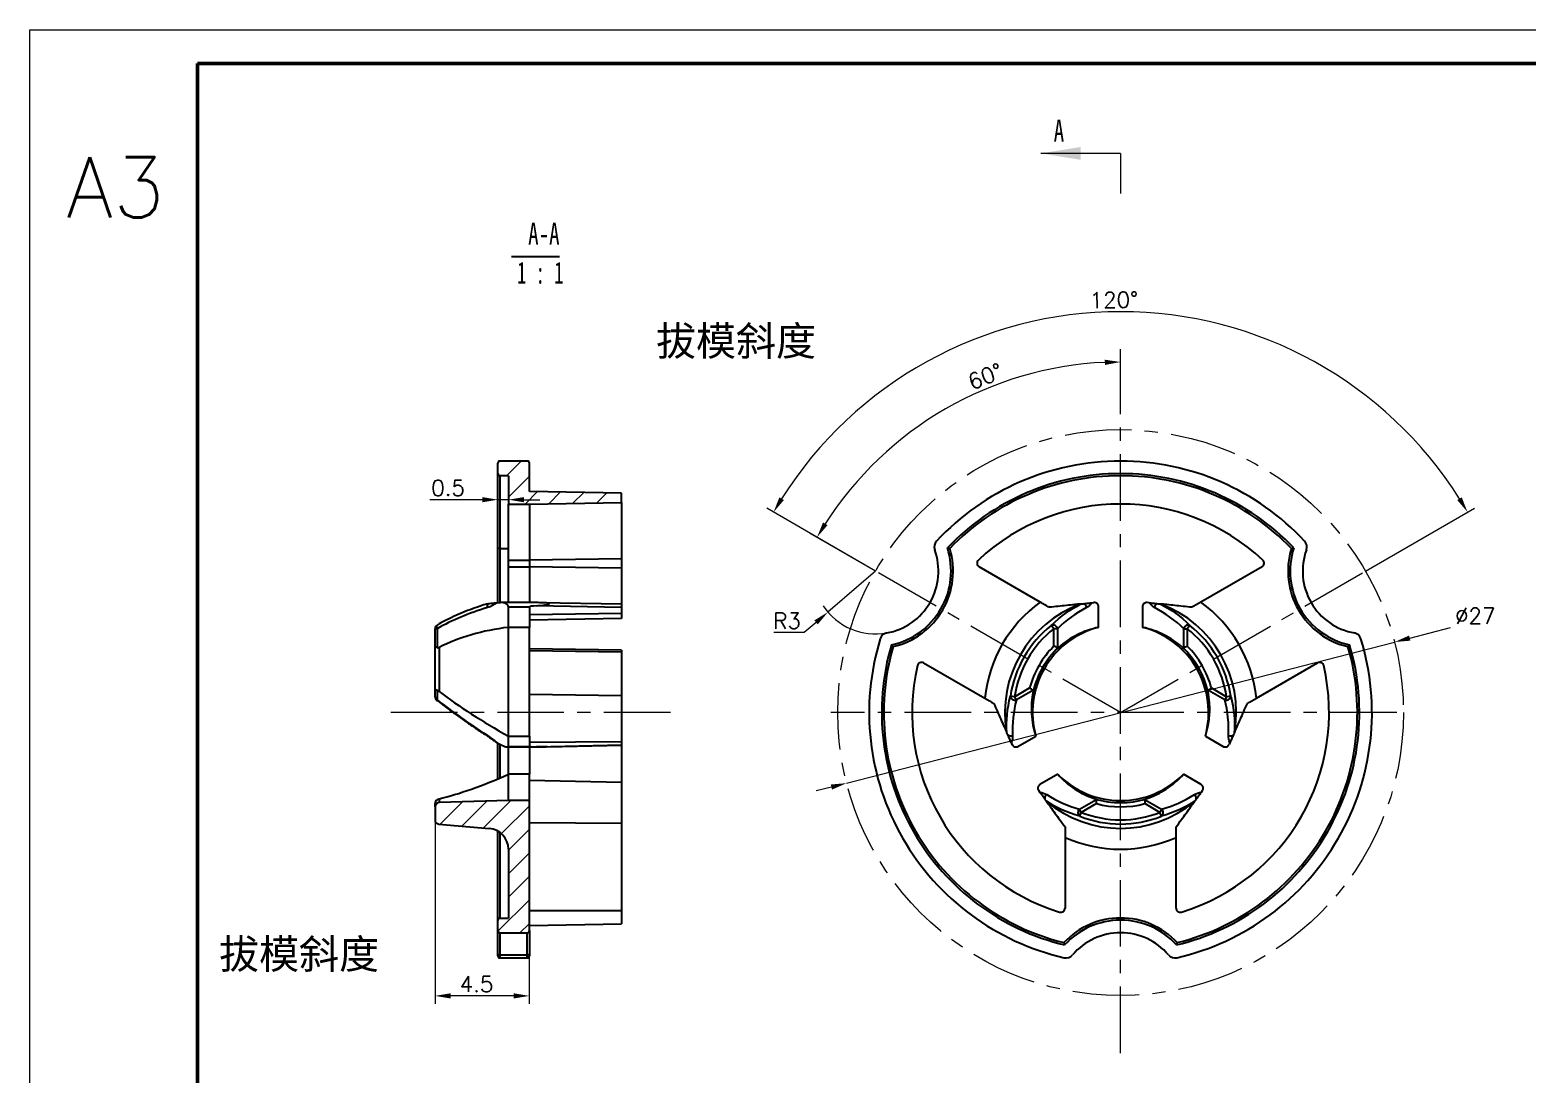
# Model space of a CAD drawing. Header units: millimetres. Extents: x 2517 to 77584, y 486 to 45347.
# Drawn here: x 3493.1 to 3564.5, y 1101.2 to 1151 of the extents above; entities that cross this region are included whole.
import ezdxf

# ---------------------------------------------------------------- set-up
doc = ezdxf.new("R2010")
doc.units = ezdxf.units.MM
doc.linetypes.add('CENTER', pattern=[50.8, 31.75, -6.35, 6.35, -6.35])
doc.linetypes.add('HIDDEN', pattern=[9.525, 6.35, -3.175])
doc.layers.add('10', color=7, linetype='Continuous')
for name, color, linetype, lineweight in [('中心线', 1, 'CENTER', 9), ('填充', 3, 'Continuous', 9), ('实线', 7, 'Continuous', 25), ('尺寸标注', 2, 'Continuous', 9), ('引导线', 6, 'Continuous', 9), ('文本', 3, 'Continuous', 15), ('粗实线', 9, 'Continuous', 50)]:
    doc.layers.add(name, color=color, linetype=linetype, lineweight=lineweight)
doc.styles.add('SLDTEXTSTYLE4', font='TXT', dxfattribs={"width": 0.7})
doc.styles.add('SLDTEXTSTYLE5', font='TXT', dxfattribs={"width": 0.62})
doc.styles.add('st', font='txt.shx')
doc.styles.get("Standard").update_dxf_attribs({"font": 'simfang.ttf'})
doc.dimstyles.new('st0.3', dxfattribs={"dimscale": 0.3, "dimtxt": 2.5, "dimasz": 2.5, "dimexe": 1.25, "dimexo": 0, "dimtad": 1, "dimtoh": 1, "dimdec": 3, "dimdsep": 46, "dimtxsty": 'st', "dimcen": 0, "dimclrd": 256, "dimclre": 256, "dimclrt": 256, "dimadec": 4, "dimazin": 2, "dimtfac": 1, "dimtdec": 3, "dimtmove": 0, "dimatfit": 1, "dimfxl": 1, "dimlwd": -1, "dimlwe": -1, "dimarcsym": 0})
pattern_1 = [(45, (185.25485, -1.8559), (-0.561266, 0.561266), [])]

# ---------------------------------------------------------------- blocks, each defined once
blk = doc.blocks.new('SW_NOTE_0')
at = {"layer": '10', "color": 0}
blk.add_line((-1.23, -0.86), (6.45, -0.86), dxfattribs=at)
at = {"layer": '10', "color": 0, "char_height": 3.5, "attachment_point": 2}
for s, insert, style in [('A-A', (3.94, 4.51), 'SLDTEXTSTYLE4'), ('1 : 1', (3.37, -1.7), 'SLDTEXTSTYLE5')]:
    blk.add_mtext(s, dxfattribs=dict(at, insert=insert, style=style))
blk = doc.blocks.new('*D74')
at = {"layer": 'Defpoints', "color": 0, "ltscale": 0.1, "transparency": 16777216}
for p in [(3551.737, 1136.403), (3533.505, 1125.183), (3556.888, 1125.183), (3545.197, 1118.433), (3545.197, 1118.433)]:
    blk.add_point(p, dxfattribs=at)
at = {"layer": '尺寸标注', "ltscale": 0.1, "transparency": 16777216}
for p, q in [((3533.505, 1125.183), (3528.31, 1128.183)), ((3556.888, 1125.183), (3562.083, 1128.183))]:
    blk.add_line(p, q, dxfattribs=at)
blk.add_arc((3545.197, 1118.433), 19.124, 32.24721, 147.75279, dxfattribs=at)
for points in [[(3529.13, 1128.572), (3528.916, 1128.702), (3528.635, 1127.995)], [(3561.477, 1128.702), (3561.263, 1128.572), (3561.758, 1127.995)]]:
    blk.add_solid(points, dxfattribs=at)
at = {"layer": '尺寸标注', "ltscale": 0.1, "transparency": 16777216, "insert": (3544.88, 1138.117), "char_height": 0.75, "attachment_point": 5, "rotation": 0.92257, "style": 'st'}
blk.add_mtext('120°', dxfattribs=at)
blk = doc.blocks.new('*D75')
at = {"layer": 'Defpoints', "color": 0, "ltscale": 0.1, "transparency": 16777216}
for p in [(3545.197, 1135.767), (3534.446, 1131.245), (3533.505, 1125.183), (3545.197, 1118.433), (3545.197, 1102.187)]:
    blk.add_point(p, dxfattribs=at)
at = {"layer": '尺寸标注', "ltscale": 0.1, "transparency": 16777216}
blk.add_line((3533.505, 1125.183), (3530.388, 1126.983), dxfattribs=at)
blk.add_arc((3545.197, 1118.433), 16.725, 92.56955, 147.43045, dxfattribs=at)
for points in [[(3544.444, 1135.266), (3544.45, 1135.016), (3545.197, 1135.158)], [(3531.209, 1127.372), (3530.995, 1127.502), (3530.712, 1126.796)]]:
    blk.add_solid(points, dxfattribs=at)
at = {"layer": '尺寸标注', "ltscale": 0.1, "transparency": 16777216, "insert": (3538.744, 1134.471), "char_height": 0.75, "attachment_point": 5, "rotation": 21.91708, "style": 'st'}
blk.add_mtext('60°', dxfattribs=at)
blk = doc.blocks.new('*D76')
at = {"layer": 'Defpoints', "color": 0, "ltscale": 0.1, "transparency": 16777216}
for p in [(3558.27, 1121.799), (3532.123, 1115.067)]:
    blk.add_point(p, dxfattribs=at)
at = {"layer": '尺寸标注', "ltscale": 0.1, "transparency": 16777216}
for p, q in [((3558.996, 1121.987), (3560.938, 1122.486)), ((3532.123, 1115.067), (3558.27, 1121.799)), ((3531.397, 1114.88), (3530.67, 1114.693))]:
    blk.add_line(p, q, dxfattribs=at)
for points in [[(3558.965, 1122.108), (3559.028, 1121.865), (3558.27, 1121.799)], [(3531.366, 1115.001), (3531.428, 1114.759), (3532.123, 1115.067)]]:
    blk.add_solid(points, dxfattribs=at)
at = {"layer": '尺寸标注', "ltscale": 0.1, "transparency": 16777216, "insert": (3562.125, 1123.049), "char_height": 0.75, "attachment_point": 5, "style": 'st'}
blk.add_mtext('∅27', dxfattribs=at)
blk = doc.blocks.new('*D77')
at = {"layer": 'Defpoints', "color": 0, "ltscale": 0.1, "transparency": 16777216}
for p in [(3533.505, 1125.183), (3531.231, 1123.226)]:
    blk.add_point(p, dxfattribs=at)
at = {"layer": '尺寸标注', "ltscale": 0.1, "transparency": 16777216}
for p, q in [((3533.505, 1125.183), (3531.231, 1123.226)), ((3530.663, 1122.737), (3530.095, 1122.248)), ((3530.095, 1122.248), (3528.657, 1122.248))]:
    blk.add_line(p, q, dxfattribs=at)
blk.add_arc((3533.505, 1125.183), 3, 213.55774, 280.19754, dxfattribs=at)
blk.add_solid([(3530.582, 1122.832), (3530.745, 1122.642), (3531.231, 1123.226)], dxfattribs=at)
at = {"layer": '尺寸标注', "ltscale": 0.1, "transparency": 16777216, "insert": (3529.282, 1122.81), "char_height": 0.75, "attachment_point": 5, "style": 'st'}
blk.add_mtext('R3', dxfattribs=at)
blk = doc.blocks.new('*D83')
at = {"layer": 'Defpoints', "color": 0, "ltscale": 0.1, "transparency": 16777216}
for p in [(3515.481, 1129.733), (3515.981, 1129.733), (3515.481, 1128.589)]:
    blk.add_point(p, dxfattribs=at)
at = {"layer": '尺寸标注', "ltscale": 0.1, "transparency": 16777216}
for p, q in [((3515.481, 1129.733), (3515.481, 1128.214)), ((3515.981, 1129.733), (3515.981, 1128.214)), ((3514.731, 1128.589), (3512.231, 1128.589)), ((3515.981, 1128.589), (3515.481, 1128.589)), ((3516.731, 1128.589), (3517.481, 1128.589))]:
    blk.add_line(p, q, dxfattribs=at)
for points in [[(3514.731, 1128.714), (3514.731, 1128.464), (3515.481, 1128.589)], [(3516.731, 1128.714), (3516.731, 1128.464), (3515.981, 1128.589)]]:
    blk.add_solid(points, dxfattribs=at)
at = {"layer": '尺寸标注', "ltscale": 0.1, "transparency": 16777216, "insert": (3513.106, 1129.152), "char_height": 0.75, "attachment_point": 5, "style": 'st'}
blk.add_mtext('0.5', dxfattribs=at)
blk = doc.blocks.new('*D84')
at = {"layer": 'Defpoints', "color": 0, "ltscale": 0.1, "transparency": 16777216}
for p in [(3512.481, 1113.317), (3516.981, 1106.828), (3512.481, 1104.918)]:
    blk.add_point(p, dxfattribs=at)
at = {"layer": '尺寸标注', "ltscale": 0.1, "transparency": 16777216}
for p, q in [((3512.481, 1113.317), (3512.481, 1104.543)), ((3516.981, 1106.828), (3516.981, 1104.543)), ((3516.231, 1104.918), (3513.231, 1104.918))]:
    blk.add_line(p, q, dxfattribs=at)
for points in [[(3513.231, 1105.043), (3513.231, 1104.793), (3512.481, 1104.918)], [(3516.231, 1105.043), (3516.231, 1104.793), (3516.981, 1104.918)]]:
    blk.add_solid(points, dxfattribs=at)
at = {"layer": '尺寸标注', "ltscale": 0.1, "transparency": 16777216, "insert": (3514.464, 1105.48), "char_height": 0.75, "attachment_point": 5, "style": 'st'}
blk.add_mtext('4.5', dxfattribs=at)

msp = doc.modelspace()

# ---------------------------------------------------------------- hatches: boundary and pattern name
at = {"layer": '填充'}
h = msp.add_hatch(dxfattribs=at)
h.set_pattern_fill('ANSI31', color=256, scale=0.25, style=0)
h.set_pattern_definition(pattern_1)
edge = h.paths.add_edge_path(flags=0)
edge.add_line((3515.9813, 1129.7332), (3515.9813, 1128.3832))
edge.add_line((3515.9813, 1128.3832), (3516.9813, 1128.3832))
edge.add_line((3516.9813, 1128.3832), (3521.2813, 1128.4583))
edge.add_line((3521.2813, 1128.4583), (3521.2813, 1128.9082))
edge.add_line((3521.2813, 1128.9082), (3516.9813, 1128.9832))
edge.add_line((3516.9813, 1128.9832), (3516.9813, 1130.3332))
edge.add_arc((3516.8813, 1130.3332), 0.1, 0, 90)
edge.add_line((3516.8813, 1130.4332), (3515.5813, 1130.4332))
edge.add_arc((3515.5813, 1130.3332), 0.1, 90, 180)
edge.add_line((3515.4813, 1130.3332), (3515.4813, 1129.8332))
edge.add_arc((3515.5813, 1129.8332), 0.1, 180, 270)
edge.add_line((3515.5813, 1129.7332), (3515.9813, 1129.7332))
h = msp.add_hatch(dxfattribs=at)
h.set_pattern_fill('ANSI31', color=256, scale=0.25, style=0)
h.set_pattern_definition(pattern_1)
edge = h.paths.add_edge_path(flags=0)
edge.add_line((3512.6642, 1113.1176), (3515.0667, 1112.9116))
edge.add_arc((3514.9813, 1111.9153), 1, 0, 85.100908, ccw=False)
edge.add_line((3515.9813, 1111.9153), (3515.9813, 1108.6332))
edge.add_line((3515.9813, 1108.6332), (3515.5813, 1108.6332))
edge.add_arc((3515.5813, 1108.5332), 0.1, 90, 180)
edge.add_line((3515.4813, 1108.5332), (3515.4813, 1108.0332))
edge.add_arc((3515.5813, 1108.0332), 0.1, 180, 270)
edge.add_line((3515.5813, 1107.9332), (3516.8813, 1107.9332))
edge.add_arc((3516.8813, 1108.0332), 0.1, 270, 360)
edge.add_line((3516.9813, 1108.0332), (3516.9813, 1114.2332))
edge.add_line((3516.9813, 1114.2332), (3515.9813, 1114.2332))
edge.add_line((3515.9813, 1114.2332), (3512.6756, 1114.1388))
edge.add_arc((3512.6813, 1113.9389), 0.2, 91.636577, 180)
edge.add_line((3512.4813, 1113.9389), (3512.4813, 1113.3168))
edge.add_arc((3512.6813, 1113.3168), 0.2, 180, 265.100908)

# ---------------------------------------------------------------- linework, layer by layer
at = {"color": 7, "linetype": 'Continuous', "lineweight": 18}
msp.add_line((3545.1966, 1145.1083), (3541.3866, 1145.1083), dxfattribs=at)
at = {"color": 7, "linetype": 'HIDDEN', "lineweight": 18}
msp.add_line((3545.1966, 1145.1083), (3545.1966, 1143.2033), dxfattribs=at)
at = {"color": 7, "linetype": 'Continuous', "lineweight": 25}
for p, q in [((3515.4813, 1129.8332), (3515.4813, 1130.3332)), ((3516.8813, 1130.4332), (3515.5813, 1130.4332)), ((3516.9813, 1128.9832), (3516.9813, 1130.3332)), ((3515.4813, 1126.2857), (3515.4813, 1129.8332)), ((3515.9813, 1129.7332), (3515.5813, 1129.7332)), ((3515.5813, 1129.7332), (3515.5813, 1126.2593)), ((3515.9813, 1129.7332), (3515.9813, 1128.3832)), ((3521.3813, 1128.9082), (3516.9813, 1128.9832)), ((3521.3813, 1128.4583), (3521.3813, 1128.9082)), ((3515.9813, 1128.3832), (3516.9813, 1128.3832)), ((3515.9813, 1125.7097), (3515.9813, 1128.3832)), ((3516.9813, 1128.3832), (3521.3813, 1128.4583)), ((3516.9813, 1128.3832), (3516.9813, 1125.7097)), ((3521.3813, 1128.4583), (3521.3813, 1125.7646)), ((3515.4813, 1123.6728), (3515.4813, 1126.2857)), ((3515.5813, 1126.2593), (3515.9813, 1126.2593)), ((3515.9813, 1125.7097), (3516.9813, 1125.7097)), ((3515.9813, 1125.3903), (3515.9813, 1125.7097)), ((3515.9813, 1125.3903), (3516.9813, 1125.3903)), ((3515.9813, 1123.7057), (3515.9813, 1125.3903)), ((3521.3813, 1125.7646), (3516.9813, 1125.7097)), ((3516.9813, 1125.7097), (3516.9813, 1125.3903)), ((3521.3813, 1125.3253), (3516.9813, 1125.3903)), ((3521.3813, 1125.7646), (3521.3813, 1125.3253)), ((3521.3813, 1125.3253), (3521.3813, 1123.6032)), ((3541.3645, 1123.7057), (3538.4466, 1125.3903)), ((3551.9465, 1125.3903), (3549.0287, 1123.7057)), ((3515.4426, 1123.6705), (3515.5987, 1123.68)), ((3517.0441, 1123.681), (3515.6349, 1123.681)), ((3515.979, 1123.681), (3515.9813, 1123.7057)), ((3515.9813, 1123.481), (3516.9813, 1123.481)), ((3515.9813, 1122.4999), (3515.9813, 1123.481)), ((3516.9813, 1123.481), (3516.9813, 1123.0999)), ((3521.3813, 1123.1674), (3516.9813, 1123.0999)), ((3521.3813, 1123.4532), (3517.3281, 1123.5299)), ((3521.3813, 1123.6032), (3517.4808, 1123.6769)), ((3521.3813, 1123.6032), (3521.3813, 1123.4532)), ((3521.3813, 1123.4532), (3521.3813, 1123.1674)), ((3521.3813, 1123.1674), (3521.3813, 1122.9163)), ((3543.8356, 1123.6705), (3543.9257, 1123.68)), ((3544.1466, 1122.4999), (3544.1466, 1123.481)), ((3546.2466, 1123.481), (3546.2466, 1122.4999)), ((3546.5576, 1123.6705), (3546.4675, 1123.68)), ((3512.5813, 1122.4365), (3512.4813, 1122.4365)), ((3512.4813, 1121.603), (3512.4813, 1122.4365)), ((3512.5813, 1122.4365), (3512.5813, 1121.5307)), ((3516.9813, 1122.4999), (3515.9813, 1122.4999)), ((3515.9813, 1117.3092), (3515.9813, 1122.4999)), ((3516.9813, 1123.0999), (3516.9813, 1122.4999)), ((3521.3813, 1122.9163), (3516.9813, 1122.8391)), ((3516.9813, 1117.3092), (3516.9813, 1122.4999)), ((3542.0104, 1122.4365), (3541.8863, 1122.5924)), ((3542.1836, 1122.4365), (3542.0104, 1122.4365)), ((3542.0104, 1121.603), (3542.0104, 1122.4365)), ((3542.1836, 1122.4365), (3542.1836, 1121.5307)), ((3548.2096, 1121.5307), (3548.2096, 1122.4365)), ((3548.2096, 1122.4365), (3548.3828, 1122.4365)), ((3548.5069, 1122.5924), (3548.3828, 1122.4365)), ((3548.3828, 1122.4365), (3548.3828, 1121.603)), ((3512.4813, 1119.6077), (3512.4813, 1121.603)), ((3512.6756, 1121.546), (3512.6756, 1119.439)), ((3521.3813, 1121.4058), (3516.9813, 1121.4808)), ((3521.3813, 1121.322), (3516.9813, 1121.387)), ((3521.3813, 1121.4058), (3521.3813, 1121.322)), ((3521.3813, 1121.322), (3521.3813, 1119.2356)), ((3535.7966, 1120.8003), (3538.7145, 1119.1157)), ((3551.6787, 1119.1157), (3554.5965, 1120.8003)), ((3512.4813, 1119.1909), (3512.4813, 1119.6077)), ((3540.1366, 1119.1909), (3540.8584, 1119.6077)), ((3549.5348, 1119.6077), (3550.2566, 1119.1909)), ((3512.5813, 1119.4938), (3512.5813, 1119.0409)), ((3521.3813, 1119.2356), (3516.9813, 1119.2884)), ((3521.3813, 1119.2356), (3521.3813, 1117.0405)), ((3540.1366, 1119.1909), (3539.9395, 1119.2205)), ((3540.1366, 1119.1909), (3540.2232, 1119.0409)), ((3541.0076, 1119.4938), (3540.2232, 1119.0409)), ((3550.17, 1119.0409), (3549.3856, 1119.4938)), ((3550.2566, 1119.1909), (3550.17, 1119.0409)), ((3550.4536, 1119.2205), (3550.2566, 1119.1909)), ((3515.4426, 1116.9933), (3515.5987, 1116.9105)), ((3515.4813, 1115.2759), (3515.4813, 1116.9728)), ((3515.9349, 1116.7919), (3517.7865, 1116.7919)), ((3515.9813, 1117.3092), (3516.9813, 1117.3092)), ((3515.9813, 1116.8187), (3515.9813, 1117.3092)), ((3515.9813, 1116.8187), (3516.9813, 1116.8187)), ((3515.9813, 1115.4906), (3515.9813, 1116.7919)), ((3516.9813, 1117.3092), (3516.9813, 1117.0092)), ((3521.3813, 1117.0405), (3516.9813, 1117.0092)), ((3516.9813, 1117.0092), (3516.9813, 1116.8187)), ((3516.9813, 1116.7919), (3516.9813, 1115.4906)), ((3517.3281, 1116.7995), (3521.3813, 1116.8976)), ((3517.8456, 1116.7922), (3521.3813, 1116.8775)), ((3521.3813, 1117.0405), (3521.3813, 1116.8976)), ((3521.3813, 1116.8976), (3521.3813, 1116.8775)), ((3521.3813, 1116.8775), (3521.3813, 1115.0918)), ((3539.9805, 1116.9933), (3540.0173, 1116.9105)), ((3540.3, 1116.8187), (3541.1498, 1117.3092)), ((3549.2434, 1117.3092), (3550.0931, 1116.8187)), ((3550.4127, 1116.9933), (3550.3758, 1116.9105)), ((3515.9813, 1114.2332), (3515.9813, 1115.4906)), ((3516.9813, 1115.4906), (3515.9813, 1115.4906)), ((3516.9813, 1114.2332), (3516.9813, 1115.4906)), ((3542.1998, 1115.4906), (3541.35, 1115)), ((3549.0431, 1115), (3548.1934, 1115.4906)), ((3521.3813, 1115.0918), (3516.9813, 1115.1906)), ((3521.3813, 1115.0918), (3521.3813, 1113.1478)), ((3541.3415, 1114.636), (3541.2882, 1114.7092)), ((3549.0517, 1114.636), (3549.1049, 1114.7092)), ((3512.4813, 1113.9389), (3512.4813, 1114.089)), ((3512.4813, 1113.9389), (3512.4813, 1113.3168)), ((3512.6756, 1114.3147), (3512.6756, 1114.1388)), ((3515.9813, 1114.2332), (3512.6756, 1114.1388)), ((3516.9813, 1114.2332), (3515.9813, 1114.2332)), ((3516.9813, 1108.0332), (3516.9813, 1114.2332)), ((3543.2362, 1113.8223), (3544.0206, 1114.2752)), ((3544.0446, 1114.089), (3543.3228, 1113.6723)), ((3547.0704, 1113.6723), (3546.3486, 1114.089)), ((3546.3726, 1114.2752), (3547.157, 1113.8223)), ((3521.3813, 1113.1478), (3516.9813, 1113.1722)), ((3521.3813, 1113.1478), (3521.3813, 1108.9749)), ((3543.3228, 1113.6723), (3543.2362, 1113.8223)), ((3543.2498, 1113.4869), (3543.3228, 1113.6723)), ((3547.157, 1113.8223), (3547.0704, 1113.6723)), ((3547.1433, 1113.4869), (3547.0704, 1113.6723)), ((3512.6642, 1113.1176), (3515.0667, 1112.9116)), ((3515.4813, 1108.5332), (3515.4813, 1112.7813)), ((3542.5466, 1112.4783), (3542.5466, 1109.1091)), ((3547.8466, 1109.1091), (3547.8466, 1112.4783)), ((3515.9813, 1111.9153), (3515.9813, 1108.6332)), ((3521.3813, 1108.9749), (3516.9813, 1108.9749)), ((3521.3813, 1108.9749), (3521.3813, 1108.35)), ((3515.4813, 1108.0332), (3515.4813, 1108.5332)), ((3515.5813, 1108.6332), (3515.9813, 1108.6332)), ((3516.9813, 1108.2749), (3521.3813, 1108.35)), ((3515.4813, 1106.9341), (3515.4813, 1108.0332)), ((3515.5813, 1107.9332), (3516.8813, 1107.9332)), ((3515.5813, 1107.9332), (3515.5813, 1106.8695)), ((3516.8813, 1106.8695), (3516.8813, 1107.9332)), ((3516.9813, 1108.0332), (3516.9813, 1106.9341)), ((3515.4813, 1106.8277), (3515.4813, 1106.9341)), ((3515.5813, 1106.8695), (3516.8813, 1106.8695)), ((3515.5813, 1106.7277), (3516.8813, 1106.7277)), ((3516.9813, 1106.9341), (3516.9813, 1106.8277))]:
    msp.add_line(p, q, dxfattribs=at)
at = {"color": 8, "linetype": 'Continuous', "lineweight": 25}
for p, q in [((3515.5813, 1126.2593), (3515.5813, 1123.6789)), ((3516.9813, 1125.3903), (3516.9813, 1123.681)), ((3515.5813, 1116.9197), (3515.5813, 1115.318)), ((3515.5813, 1112.7153), (3515.5813, 1108.6332)), ((3515.5813, 1106.8695), (3515.5813, 1106.7277)), ((3516.8813, 1106.7277), (3516.8813, 1106.8695))]:
    msp.add_line(p, q, dxfattribs=at)
at = {"color": 8, "linetype": 'Continuous', "lineweight": 25, "flags": 128}
for points in [[(3512.5823, 1122.6103), (3512.5812, 1122.6096), (3512.5648, 1122.5915), (3512.5564, 1122.563), (3512.5564, 1122.5259), (3512.5649, 1122.4828), (3512.5813, 1122.4365)], [(3512.5813, 1119.0409), (3512.5649, 1119.0328), (3512.5578, 1119.0336)]]:
    msp.add_lwpolyline(points, dxfattribs=at)
at = {"color": 7, "linetype": 'Continuous', "lineweight": 25, "flags": 128}
for points in [[(3515.5813, 1106.8695), (3515.5618, 1106.8707), (3515.543, 1106.8744), (3515.5257, 1106.8804), (3515.5106, 1106.8884), (3515.4981, 1106.8982), (3515.4889, 1106.9094), (3515.4832, 1106.9215), (3515.4813, 1106.9341)], [(3516.9813, 1106.9341), (3516.9794, 1106.9215), (3516.9737, 1106.9094), (3516.9644, 1106.8982), (3516.952, 1106.8884), (3516.9368, 1106.8804), (3516.9196, 1106.8744), (3516.9008, 1106.8707), (3516.8813, 1106.8695)]]:
    msp.add_lwpolyline(points, dxfattribs=at)
at = {"color": 7, "linetype": 'Continuous', "lineweight": 25}
for centre, radius, start, end in [((3515.5813, 1130.3332), 0.1, 90, 180), ((3516.8813, 1130.3332), 0.1, 0, 90), ((3545.1966, 1118.4332), 12, 42.936991, 137.063009), ((3515.5813, 1129.8332), 0.1, 180, 270), ((3545.1966, 1118.4332), 11.4, 43.536203, 136.463797), ((3545.1966, 1118.4332), 11.3, 43.833867, 136.166133), ((3545.1966, 1118.4332), 9.95, 46.996165, 133.003835), ((3533.5052, 1125.1832), 3, 280.197536, 19.802464), ((3533.5052, 1125.1832), 3.6, 282.167193, 17.832807), ((3533.5052, 1125.1832), 3.7, 283.092892, 16.907108), ((3536.7042, 1126.3351), 0.4, 137.063009, 199.802464), ((3556.8879, 1125.1832), 3.7, 163.092892, 256.907108), ((3556.8879, 1125.1832), 3.6, 162.167193, 257.832807), ((3556.8879, 1125.1832), 3, 160.197536, 259.802464), ((3553.689, 1126.3351), 0.4, 340.197536, 42.936991), ((3538.5466, 1125.5635), 0.2, 133.003835, 240), ((3551.8465, 1125.5635), 0.2, 300, 46.996165), ((3515.1596, 1123.5094), 0.1882, 141.231309, 200.8973), ((3545.1966, 1118.4332), 6.518, 126.010489, 173.989511), ((3545.1966, 1118.4332), 5.5216, 110.287383, 189.712617), ((3543.3463, 1123.4154), 0.2259, 6.839051, 69.726227), ((3543.9466, 1123.481), 0.2, 0, 96), ((3546.4466, 1123.481), 0.2, 84, 180), ((3547.0468, 1123.4154), 0.2259, 110.273773, 173.160949), ((3545.1966, 1118.4332), 5.5216, 350.287383, 69.712617), ((3545.1966, 1118.4332), 6.518, 6.010489, 53.989511), ((3512.6813, 1122.4365), 0.2, 119.642753, 180), ((3545.1966, 1118.4332), 5.3157, 128.516546, 171.483454), ((3545.1966, 1118.4332), 5.1164, 128.516546, 171.483454), ((3545.1966, 1118.4332), 4.2, 104.477512, 195.522488), ((3541.9733, 1122.3968), 0.214, 10.6748, 113.976901), ((3545.1966, 1118.4332), 4.2, 344.477512, 75.522488), ((3548.4199, 1122.3968), 0.214, 66.023099, 169.3252), ((3545.1966, 1118.4332), 5.1164, 8.516546, 51.483454), ((3545.1966, 1118.4332), 5.3157, 8.516546, 51.483454), ((3545.1966, 1118.4332), 12, 162.936991, 257.063009), ((3534.1072, 1121.8369), 0.4, 100.197536, 162.936991), ((3545.1966, 1118.4332), 12, 282.936991, 17.063009), ((3556.286, 1121.8369), 0.4, 17.063009, 79.802464), ((3545.1966, 1118.4332), 11.4, 163.536203, 256.463797), ((3545.1966, 1118.4332), 11.3, 163.833867, 256.166133), ((3545.1966, 1118.4332), 4.4944, 135.147999, 164.852001), ((3545.1966, 1118.4332), 4.2944, 133.545082, 166.454918), ((3545.1966, 1118.4332), 11.4, 283.536203, 16.463797), ((3545.1966, 1118.4332), 11.3, 283.833867, 16.166133), ((3545.1966, 1118.4332), 4.2944, 13.545082, 46.454918), ((3545.1966, 1118.4332), 4.4944, 15.147999, 44.852001), ((3545.1966, 1118.4332), 9.95, 166.996165, 253.003835), ((3535.6966, 1120.6271), 0.2, 60, 166.996165), ((3545.1966, 1118.4332), 9.95, 286.996165, 13.003835), ((3554.6965, 1120.6271), 0.2, 13.003835, 120), ((3512.6813, 1119.1909), 0.2, 180, 231.884637), ((3512.652, 1119.1964), 0.1708, 181.828011, 245.552124), ((3540.1524, 1119.2429), 0.214, 186.023099, 289.3252), ((3550.2408, 1119.2429), 0.214, 250.6748, 353.976901), ((3539.9568, 1117.5445), 0.2259, 230.273773, 293.160949), ((3540.2, 1116.9919), 0.2, 204, 300), ((3550.1931, 1116.9919), 0.2, 240, 336), ((3550.4363, 1117.5445), 0.2259, 246.839051, 309.726227), ((3545.1966, 1118.4332), 4.2, 224.477512, 315.522488), ((3541.45, 1114.8268), 0.2, 120, 216), ((3548.9431, 1114.8268), 0.2, 324, 60), ((3512.6813, 1113.9389), 0.2, 91.636577, 180), ((3541.807, 1114.3398), 0.2259, 126.839051, 189.726227), ((3545.1966, 1118.4332), 5.5216, 230.287383, 309.712617), ((3545.1966, 1118.4332), 4.2944, 253.545082, 286.454918), ((3545.1966, 1118.4332), 4.4944, 255.147999, 284.852001), ((3548.5861, 1114.3398), 0.2259, 350.273773, 53.160949), ((3512.6813, 1113.3168), 0.2, 180, 265.100908), ((3543.3757, 1113.66), 0.214, 130.6748, 233.976901), ((3545.1966, 1118.4332), 5.3157, 248.516546, 291.483454), ((3545.1966, 1118.4332), 5.1164, 248.516546, 291.483454), ((3547.0175, 1113.66), 0.214, 306.023099, 49.3252), ((3514.9813, 1111.9153), 1, 0, 85.100908), ((3545.1966, 1118.4332), 6.518, 246.010489, 293.989511), ((3542.3466, 1109.1091), 0.2, 253.003835, 0), ((3548.0466, 1109.1091), 0.2, 180, 286.996165), ((3515.5813, 1108.5332), 0.1, 90, 180), ((3545.1966, 1104.9332), 3.7, 43.092892, 136.907108), ((3545.1966, 1104.9332), 3.6, 42.167193, 137.832807), ((3515.5813, 1108.0332), 0.1, 180, 270), ((3516.8813, 1108.0332), 0.1, 270, 0), ((3545.1966, 1104.9332), 3, 40.197536, 139.802464), ((3515.5813, 1106.8277), 0.1, 180, 270), ((3516.8813, 1106.8277), 0.1, 270, 0), ((3542.5996, 1107.1277), 0.4, 257.063009, 319.802464), ((3547.7936, 1107.1277), 0.4, 220.197536, 282.936991)]:
    msp.add_arc(centre, radius, start, end, dxfattribs=at)
at = {"color": 8, "linetype": 'Continuous', "lineweight": 25}
msp.add_arc((3515.0359, 1117.2995), 0.0641, 144.441784, 162.251174, dxfattribs=at)
at = {"color": 7, "linetype": 'Continuous', "lineweight": 25}
for centre, major_axis, ratio, start_param, end_param in [((3519.5696, 1118.4332), (9.8994, 0), 0.5709522, 2.0524508, 2.3545404), ((3515.6349, 1123.481), (0.3464, 0), 0.5773503, 0, 1.6755161), ((3528.4393, 1123.481), (11.458, 0), 0.0174551, 2.8949334, 3.1415927), ((3528.4393, 1123.481), (11.458, -0.1989), 0.001824, 2.8949651, 3.0369046), ((3546.2183, 1118.4332), (5.7154, 0), 0.9889182, 2.0524508, 2.3545404), ((3544.1748, 1118.4332), (5.7154, 0), 0.9889182, 0.7870523, 1.0891418), ((3517.4435, 1118.4332), (7.2023, 0), 0.5766429, 1.7752422, 2.2942907), ((3544.9908, 1118.4332), (4.1582, 0), 0.9987748, 1.7752422, 2.2942907), ((3545.4024, 1118.4332), (4.1582, 0), 0.9987748, 0.8473019, 1.3663504), ((3519.5696, 1117.5484), (9.8284, -5.252), 0.225284, 4.0484526, 4.3505422), ((3517.4435, 1118.6114), (7.1495, -3.8256), 0.2274642, 4.1100133, 4.6290618), ((3545.7074, 1117.5484), (-2.8577, 4.9497), 0.9889182, 0.7870523, 1.0891418), ((3545.0937, 1118.6114), (-2.0791, 3.6011), 0.9987748, 0.8473019, 1.3663504), ((3545.2995, 1118.6114), (2.0791, 3.6011), 0.9987748, 4.9168349, 5.4358834), ((3544.6857, 1117.5484), (2.8577, 4.9497), 0.9889182, 5.1940435, 5.496133), ((3515.6349, 1116.9919), (0.3439, -0.184), 0.2277351, 4.7289512, 6.4044672), ((3528.4393, 1116.9919), (11.458, 0.1732), 0.0087255, 3.1414607, 3.38812), ((3517.4435, 1118.255), (7.1495, 3.8256), 0.2274642, 3.8677759, 4.3868244), ((3545.2995, 1118.255), (-2.0791, 3.6011), 0.9987748, 1.7752422, 2.2942907), ((3545.0937, 1118.255), (2.0791, 3.6011), 0.9987748, 3.9888946, 4.5079431), ((3544.6857, 1119.3181), (-2.8577, 4.9497), 0.9889182, 2.0524508, 2.3545404), ((3545.7074, 1119.3181), (2.8577, 4.9497), 0.9889182, 3.9286449, 4.2307345)]:
    msp.add_ellipse(centre, major_axis=major_axis, ratio=ratio, start_param=start_param, end_param=end_param, dxfattribs=at)
for points, knots in [([(3515.5813, 1126.2593), (3515.5712, 1126.2593), (3515.561, 1126.2597), (3515.5515, 1126.2605), (3515.5421, 1126.2613), (3515.5331, 1126.2625), (3515.5252, 1126.2639), (3515.5169, 1126.2654), (3515.5095, 1126.2672), (3515.5035, 1126.2692), (3515.4967, 1126.2715), (3515.4913, 1126.274), (3515.4876, 1126.2766), (3515.4836, 1126.2794), (3515.4815, 1126.2823), (3515.4813, 1126.2852), (3515.4813, 1126.2854), (3515.4813, 1126.2855), (3515.4813, 1126.2857)], [0, 0, 0, 0, 0.00003020971, 0.00003020971, 0.00003020971, 0.00006030845, 0.00006030845, 0.00006030845, 0.00009198651, 0.00009198651, 0.00009198651, 0.00012784195, 0.00012784195, 0.00012784195, 0.00016695095, 0.00016695095, 0.00016695095, 0.00016908579, 0.00016908579, 0.00016908579, 0.00016908579]), ([(3537.0453, 1126.2593), (3537.0453, 1126.2593), (3537.0435, 1126.2597), (3537.0402, 1126.2605), (3537.0369, 1126.2613), (3537.0319, 1126.2625), (3537.0259, 1126.2639), (3537.0195, 1126.2654), (3537.0118, 1126.2672), (3537.0034, 1126.2692), (3536.9938, 1126.2715), (3536.9831, 1126.274), (3536.972, 1126.2766), (3536.9599, 1126.2794), (3536.9471, 1126.2823), (3536.9343, 1126.2852), (3536.9337, 1126.2854), (3536.933, 1126.2855), (3536.9323, 1126.2857)], [0, 0, 0, 0, 0.00003020971, 0.00003020971, 0.00003020971, 0.00006030845, 0.00006030845, 0.00006030845, 0.00009198651, 0.00009198651, 0.00009198651, 0.00012784195, 0.00012784195, 0.00012784195, 0.00016695095, 0.00016695095, 0.00016695095, 0.00016908579, 0.00016908579, 0.00016908579, 0.00016908579]), ([(3553.3478, 1126.2593), (3553.3478, 1126.2593), (3553.3496, 1126.2597), (3553.3529, 1126.2605), (3553.3563, 1126.2613), (3553.3612, 1126.2625), (3553.3672, 1126.2639), (3553.3736, 1126.2654), (3553.3813, 1126.2672), (3553.3898, 1126.2692), (3553.3993, 1126.2715), (3553.4101, 1126.274), (3553.4212, 1126.2766), (3553.4333, 1126.2794), (3553.4461, 1126.2823), (3553.4588, 1126.2852), (3553.4595, 1126.2854), (3553.4602, 1126.2855), (3553.4609, 1126.2857)], [0, 0, 0, 0, 0.00003020971, 0.00003020971, 0.00003020971, 0.00006030845, 0.00006030845, 0.00006030845, 0.00009198651, 0.00009198651, 0.00009198651, 0.00012784195, 0.00012784195, 0.00012784195, 0.00016695095, 0.00016695095, 0.00016695095, 0.00016908579, 0.00016908579, 0.00016908579, 0.00016908579]), ([(3514.988, 1123.622), (3514.9116, 1123.5987), (3514.6708, 1123.5251), (3514.2747, 1123.3887), (3513.8081, 1123.2083), (3513.3654, 1123.0151), (3512.958, 1122.8179), (3512.7019, 1122.6764), (3512.5824, 1122.6103)], [0, 0, 0, 0, 0.0924372, 0.2915015, 0.4835154, 0.668094, 0.8450001, 1, 1, 1, 1]), ([(3514.988, 1123.6221), (3514.9884, 1123.6223), (3514.9928, 1123.6242), (3515.0034, 1123.6258), (3515.0129, 1123.6273)], [0, 0, 0, 0, 0.10529, 1, 1, 1, 1]), ([(3515.0129, 1123.6273), (3515.0681, 1123.6361), (3515.1349, 1123.6439), (3515.2777, 1123.6585), (3515.3556, 1123.6652), (3515.4426, 1123.6705)], [0, 0, 0, 0, 0.5, 0.5, 1, 1, 1, 1]), ([(3517.3281, 1123.5299), (3517.4326, 1123.5371), (3517.5371, 1123.5458), (3517.693, 1123.5646), (3517.7448, 1123.5718), (3517.8216, 1123.5862), (3517.8472, 1123.5916), (3517.8844, 1123.6022), (3517.8966, 1123.6061), (3517.9192, 1123.6162), (3517.9325, 1123.624), (3517.9258, 1123.6408), (3517.9125, 1123.6446), (3517.8893, 1123.6511), (3517.8771, 1123.6535), (3517.8402, 1123.6594), (3517.8151, 1123.662), (3517.7392, 1123.6684), (3517.6879, 1123.6708), (3517.5342, 1123.6765), (3517.4312, 1123.678), (3517.3281, 1123.679)], [0, 0, 0, 0, 0.25, 0.25, 0.375, 0.375, 0.4375, 0.4375, 0.46875, 0.46875, 0.5, 0.5, 0.53125, 0.53125, 0.5625, 0.5625, 0.625, 0.625, 0.75, 0.75, 1, 1, 1, 1]), ([(3541.7966, 1123.4562), (3541.7284, 1123.4955), (3541.6581, 1123.5361), (3541.5136, 1123.6195), (3541.4385, 1123.6629), (3541.3645, 1123.7057)], [0, 0, 0, 0, 0.5, 0.5, 1, 1, 1, 1]), ([(3543.2821, 1123.6123), (3543.2578, 1123.6098), (3543.2104, 1123.6048), (3543.1068, 1123.5939), (3543.0493, 1123.5878), (3542.8692, 1123.5689), (3542.7411, 1123.5555), (3542.3507, 1123.5144), (3542.0777, 1123.4857), (3541.7966, 1123.4562)], [0, 0, 0, 0, 0.125, 0.125, 0.25, 0.25, 0.5, 0.5, 1, 1, 1, 1]), ([(3543.2997, 1123.6142), (3543.3015, 1123.6144), (3543.3039, 1123.6146), (3543.307, 1123.6149), (3543.3102, 1123.6153), (3543.3142, 1123.6157), (3543.3188, 1123.6162), (3543.323, 1123.6166), (3543.3278, 1123.6171), (3543.3327, 1123.6176), (3543.3385, 1123.6182), (3543.3447, 1123.6189), (3543.3508, 1123.6195), (3543.3612, 1123.6206), (3543.3714, 1123.6217), (3543.3811, 1123.6227), (3543.3964, 1123.6243), (3543.4109, 1123.6258), (3543.4246, 1123.6273)], [0, 0, 0, 0, 0.00001678853, 0.00001678853, 0.00001678853, 0.00003385531, 0.00003385531, 0.00003385531, 0.00004908839, 0.00004908839, 0.00004908839, 0.00006741658, 0.00006741658, 0.00006741658, 0.0000991218, 0.0000991218, 0.0000991218, 0.00014899221, 0.00014899221, 0.00014899221, 0.00014899221]), ([(3543.4246, 1123.6273), (3543.5086, 1123.6361), (3543.5822, 1123.6439), (3543.7211, 1123.6585), (3543.7853, 1123.6652), (3543.8356, 1123.6705)], [0, 0, 0, 0, 0.5, 0.5, 1, 1, 1, 1]), ([(3546.5576, 1123.6705), (3546.608, 1123.6652), (3546.6712, 1123.6585), (3546.8102, 1123.6439), (3546.8847, 1123.6361), (3546.9685, 1123.6273)], [0, 0, 0, 0, 0.5, 0.5, 1, 1, 1, 1]), ([(3546.9685, 1123.6273), (3546.9821, 1123.6259), (3546.9962, 1123.6244), (3547.0112, 1123.6228), (3547.0198, 1123.6219), (3547.0288, 1123.621), (3547.0379, 1123.62), (3547.0441, 1123.6193), (3547.0505, 1123.6187), (3547.0567, 1123.618), (3547.0615, 1123.6175), (3547.0662, 1123.617), (3547.0704, 1123.6166), (3547.0747, 1123.6161), (3547.0786, 1123.6157), (3547.0818, 1123.6154), (3547.0858, 1123.615), (3547.0889, 1123.6146), (3547.0913, 1123.6144), (3547.0921, 1123.6143), (3547.0928, 1123.6142), (3547.0935, 1123.6142)], [0, 0, 0, 0, 0.00004878301, 0.00004878301, 0.00004878301, 0.00007663071, 0.00007663071, 0.00007663071, 0.00009554577, 0.00009554577, 0.00009554577, 0.00011004915, 0.00011004915, 0.00011004915, 0.0001246182, 0.0001246182, 0.0001246182, 0.00014250014, 0.00014250014, 0.00014250014, 0.00014830304, 0.00014830304, 0.00014830304, 0.00014830304]), ([(3548.5966, 1123.4562), (3548.3153, 1123.4857), (3548.0433, 1123.5143), (3547.6514, 1123.5555), (3547.5226, 1123.5691), (3547.343, 1123.5879), (3547.2851, 1123.594), (3547.1819, 1123.6049), (3547.1352, 1123.6098), (3547.1111, 1123.6123)], [0, 0, 0, 0, 0.5, 0.5, 0.75, 0.75, 0.875, 0.875, 1, 1, 1, 1]), ([(3534.3434, 1121.5794), (3534.3434, 1121.5794), (3534.3421, 1121.5807), (3534.3398, 1121.5832), (3534.3374, 1121.5857), (3534.3339, 1121.5894), (3534.3297, 1121.5939), (3534.3252, 1121.5987), (3534.3198, 1121.6044), (3534.3138, 1121.6108), (3534.3071, 1121.6179), (3534.2995, 1121.6259), (3534.2918, 1121.6343), (3534.2833, 1121.6433), (3534.2743, 1121.653), (3534.2654, 1121.6625), (3534.265, 1121.6631), (3534.2645, 1121.6636), (3534.264, 1121.6641)], [0, 0, 0, 0, 0.00003020971, 0.00003020971, 0.00003020971, 0.00006030845, 0.00006030845, 0.00006030845, 0.00009198651, 0.00009198651, 0.00009198651, 0.00012784195, 0.00012784195, 0.00012784195, 0.00016695095, 0.00016695095, 0.00016695095, 0.00016908579, 0.00016908579, 0.00016908579, 0.00016908579]), ([(3548.1551, 1121.546), (3548.1644, 1121.5379), (3548.1742, 1121.5318), (3548.1842, 1121.5291), (3548.1926, 1121.5269), (3548.2013, 1121.5272), (3548.2096, 1121.5307)], [0, 0, 0, 0, 0.00006050247, 0.00006050247, 0.00006050247, 0.00011136818, 0.00011136818, 0.00011136818, 0.00011136818]), ([(3556.0498, 1121.5794), (3556.0498, 1121.5794), (3556.051, 1121.5807), (3556.0534, 1121.5832), (3556.0557, 1121.5857), (3556.0592, 1121.5894), (3556.0635, 1121.5939), (3556.0679, 1121.5987), (3556.0734, 1121.6044), (3556.0793, 1121.6108), (3556.0861, 1121.6179), (3556.0936, 1121.6259), (3556.1014, 1121.6343), (3556.1099, 1121.6433), (3556.1188, 1121.653), (3556.1277, 1121.6625), (3556.1282, 1121.6631), (3556.1287, 1121.6636), (3556.1292, 1121.6641)], [0, 0, 0, 0, 0.00003020971, 0.00003020971, 0.00003020971, 0.00006030845, 0.00006030845, 0.00006030845, 0.00009198651, 0.00009198651, 0.00009198651, 0.00012784195, 0.00012784195, 0.00012784195, 0.00016695095, 0.00016695095, 0.00016695095, 0.00016908579, 0.00016908579, 0.00016908579, 0.00016908579]), ([(3512.5578, 1119.0336), (3512.6249, 1118.9813), (3512.8223, 1118.8274), (3513.161, 1118.5722), (3513.5813, 1118.266), (3514.0247, 1117.9541), (3514.4909, 1117.6361), (3514.8115, 1117.426), (3514.9749, 1117.3191)], [0, 0, 0, 0, 0.0867381, 0.2555411, 0.4306804, 0.6132447, 0.8030118, 1, 1, 1, 1]), ([(3512.6756, 1119.439), (3512.6596, 1119.4511), (3512.6426, 1119.4627), (3512.6253, 1119.4726), (3512.6107, 1119.481), (3512.5956, 1119.4884), (3512.5813, 1119.4938)], [0, 0, 0, 0, 0.00006050247, 0.00006050247, 0.00006050247, 0.00011136818, 0.00011136818, 0.00011136818, 0.00011136818]), ([(3539.1466, 1118.8662), (3539.2616, 1118.6079), (3539.3728, 1118.3581), (3539.5331, 1117.998), (3539.5858, 1117.8797), (3539.6593, 1117.7147), (3539.6829, 1117.6615), (3539.7252, 1117.5667), (3539.7443, 1117.5238), (3539.7541, 1117.5017)], [0, 0, 0, 0, 0.5, 0.5, 0.75, 0.75, 0.875, 0.875, 1, 1, 1, 1]), ([(3541.0216, 1119.439), (3541.024, 1119.4511), (3541.0244, 1119.4627), (3541.0216, 1119.4726), (3541.0193, 1119.481), (3541.0148, 1119.4884), (3541.0076, 1119.4938)], [0, 0, 0, 0, 0.00006050247, 0.00006050247, 0.00006050247, 0.00011136818, 0.00011136818, 0.00011136818, 0.00011136818]), ([(3550.639, 1117.5017), (3550.649, 1117.524), (3550.6683, 1117.5675), (3550.7107, 1117.6627), (3550.7342, 1117.7155), (3550.8079, 1117.8809), (3550.8603, 1117.9986), (3551.0199, 1118.3572), (3551.1316, 1118.608), (3551.2466, 1118.8662)], [0, 0, 0, 0, 0.125, 0.125, 0.25, 0.25, 0.5, 0.5, 1, 1, 1, 1]), ([(3539.8124, 1117.3708), (3539.8069, 1117.3832), (3539.8011, 1117.3962), (3539.7949, 1117.41), (3539.7914, 1117.4179), (3539.7878, 1117.4261), (3539.784, 1117.4345), (3539.7815, 1117.4402), (3539.7789, 1117.4461), (3539.7763, 1117.4518), (3539.7744, 1117.4561), (3539.7725, 1117.4605), (3539.7707, 1117.4644), (3539.769, 1117.4683), (3539.7674, 1117.4719), (3539.7661, 1117.4749), (3539.7644, 1117.4785), (3539.7632, 1117.4814), (3539.7622, 1117.4836), (3539.7619, 1117.4843), (3539.7616, 1117.4849), (3539.7613, 1117.4855)], [0, 0, 0, 0, 0.00004878301, 0.00004878301, 0.00004878301, 0.00007663071, 0.00007663071, 0.00007663071, 0.00009554577, 0.00009554577, 0.00009554577, 0.00011004915, 0.00011004915, 0.00011004915, 0.0001246182, 0.0001246182, 0.0001246182, 0.00014250014, 0.00014250014, 0.00014250014, 0.00014830304, 0.00014830304, 0.00014830304, 0.00014830304]), ([(3550.6318, 1117.4855), (3550.6311, 1117.4838), (3550.6301, 1117.4816), (3550.6288, 1117.4788), (3550.6275, 1117.4759), (3550.6259, 1117.4722), (3550.624, 1117.4679), (3550.6223, 1117.4641), (3550.6203, 1117.4597), (3550.6183, 1117.4552), (3550.6159, 1117.4498), (3550.6134, 1117.4441), (3550.6109, 1117.4386), (3550.6067, 1117.429), (3550.6025, 1117.4196), (3550.5985, 1117.4107), (3550.5923, 1117.3967), (3550.5864, 1117.3834), (3550.5807, 1117.3708)], [0, 0, 0, 0, 0.00001678853, 0.00001678853, 0.00001678853, 0.00003385531, 0.00003385531, 0.00003385531, 0.00004908839, 0.00004908839, 0.00004908839, 0.00006741658, 0.00006741658, 0.00006741658, 0.0000991218, 0.0000991218, 0.0000991218, 0.00014899221, 0.00014899221, 0.00014899221, 0.00014899221]), ([(3514.9758, 1117.3207), (3514.9856, 1117.3145), (3515.0452, 1117.2763), (3515.1498, 1117.2034), (3515.24, 1117.1333), (3515.2839, 1117.0992)], [0, 0, 0, 0, 0.0911207, 0.5572189, 1, 1, 1, 1]), ([(3515.4426, 1116.9933), (3515.3905, 1117.0227), (3515.3343, 1117.0543), (3515.2869, 1117.0957), (3515.2835, 1117.0987)], [0, 0, 0, 0, 0.928693, 1, 1, 1, 1]), ([(3517.8456, 1116.7932), (3517.8191, 1116.7927), (3517.7221, 1116.7907), (3517.5475, 1116.7955), (3517.4013, 1116.7982), (3517.3281, 1116.7995)], [0, 0, 0, 0, 0.1583409, 0.5782713, 1, 1, 1, 1]), ([(3539.9805, 1116.9933), (3539.9599, 1117.0396), (3539.934, 1117.0977), (3539.8771, 1117.2254), (3539.8467, 1117.2938), (3539.8124, 1117.3708)], [0, 0, 0, 0, 0.5, 0.5, 1, 1, 1, 1]), ([(3550.5807, 1117.3708), (3550.5464, 1117.2936), (3550.5163, 1117.226), (3550.4595, 1117.0984), (3550.4332, 1117.0394), (3550.4127, 1116.9933)], [0, 0, 0, 0, 0.5, 0.5, 1, 1, 1, 1]), ([(3541.5844, 1114.3017), (3541.5347, 1114.37), (3541.4912, 1114.4299), (3541.4091, 1114.5428), (3541.3712, 1114.5951), (3541.3415, 1114.636)], [0, 0, 0, 0, 0.5, 0.5, 1, 1, 1, 1]), ([(3549.0517, 1114.636), (3549.0219, 1114.5949), (3548.9845, 1114.5435), (3548.9023, 1114.4304), (3548.8583, 1114.3698), (3548.8088, 1114.3017)], [0, 0, 0, 0, 0.5, 0.5, 1, 1, 1, 1]), ([(3541.6582, 1114.2), (3541.6571, 1114.2015), (3541.6557, 1114.2035), (3541.6539, 1114.206), (3541.652, 1114.2086), (3541.6496, 1114.2118), (3541.6469, 1114.2156), (3541.6444, 1114.219), (3541.6416, 1114.2229), (3541.6387, 1114.2268), (3541.6352, 1114.2316), (3541.6316, 1114.2367), (3541.628, 1114.2416), (3541.6219, 1114.25), (3541.6158, 1114.2584), (3541.6101, 1114.2663), (3541.601, 1114.2787), (3541.5925, 1114.2905), (3541.5844, 1114.3017)], [0, 0, 0, 0, 0.00001678853, 0.00001678853, 0.00001678853, 0.00003385531, 0.00003385531, 0.00003385531, 0.00004908839, 0.00004908839, 0.00004908839, 0.00006741658, 0.00006741658, 0.00006741658, 0.0000991218, 0.0000991218, 0.0000991218, 0.00014899221, 0.00014899221, 0.00014899221, 0.00014899221]), ([(3541.6686, 1114.1857), (3541.683, 1114.1659), (3541.711, 1114.1274), (3541.7722, 1114.0431), (3541.8062, 1113.9964), (3541.9126, 1113.8498), (3541.9883, 1113.7456), (3542.2191, 1113.428), (3542.3804, 1113.206), (3542.5466, 1112.9773)], [0, 0, 0, 0, 0.125, 0.125, 0.25, 0.25, 0.5, 0.5, 1, 1, 1, 1]), ([(3546.413, 1114.3147), (3546.4014, 1114.3108), (3546.3912, 1114.3053), (3546.3839, 1114.2979), (3546.3778, 1114.2918), (3546.3737, 1114.2841), (3546.3726, 1114.2752)], [0, 0, 0, 0, 0.00006050247, 0.00006050247, 0.00006050247, 0.00011136818, 0.00011136818, 0.00011136818, 0.00011136818]), ([(3547.8466, 1112.9773), (3548.0128, 1113.2061), (3548.1735, 1113.4273), (3548.4052, 1113.7461), (3548.4813, 1113.8509), (3548.5875, 1113.997), (3548.6217, 1114.0441), (3548.6827, 1114.1281), (3548.7103, 1114.1661), (3548.7245, 1114.1857)], [0, 0, 0, 0, 0.5, 0.5, 0.75, 0.75, 0.875, 0.875, 1, 1, 1, 1]), ([(3548.8088, 1114.3017), (3548.8008, 1114.2906), (3548.7924, 1114.2791), (3548.7835, 1114.2669), (3548.7785, 1114.2599), (3548.7732, 1114.2527), (3548.7678, 1114.2452), (3548.7641, 1114.2402), (3548.7603, 1114.235), (3548.7567, 1114.2299), (3548.7539, 1114.226), (3548.7511, 1114.2222), (3548.7486, 1114.2188), (3548.746, 1114.2153), (3548.7437, 1114.2121), (3548.7418, 1114.2095), (3548.7395, 1114.2062), (3548.7376, 1114.2037), (3548.7362, 1114.2018), (3548.7357, 1114.2011), (3548.7353, 1114.2005), (3548.7349, 1114.2)], [0, 0, 0, 0, 0.00004878301, 0.00004878301, 0.00004878301, 0.00007663071, 0.00007663071, 0.00007663071, 0.00009554577, 0.00009554577, 0.00009554577, 0.00011004915, 0.00011004915, 0.00011004915, 0.0001246182, 0.0001246182, 0.0001246182, 0.00014250014, 0.00014250014, 0.00014250014, 0.00014830304, 0.00014830304, 0.00014830304, 0.00014830304]), ([(3542.5466, 1112.9773), (3542.5466, 1112.8992), (3542.5466, 1112.818), (3542.5466, 1112.6494), (3542.5466, 1112.5637), (3542.5466, 1112.4783)], [0, 0, 0, 0, 0.5, 0.5, 1, 1, 1, 1]), ([(3547.8466, 1112.4783), (3547.8466, 1112.5643), (3547.8466, 1112.6492), (3547.8466, 1112.817), (3547.8466, 1112.8997), (3547.8466, 1112.9773)], [0, 0, 0, 0, 0.5, 0.5, 1, 1, 1, 1]), ([(3542.4947, 1107.461), (3542.4947, 1107.461), (3542.4952, 1107.4593), (3542.4962, 1107.456), (3542.4971, 1107.4527), (3542.4986, 1107.4478), (3542.5004, 1107.4419), (3542.5022, 1107.4356), (3542.5045, 1107.428), (3542.507, 1107.4197), (3542.5098, 1107.4103), (3542.513, 1107.3998), (3542.5163, 1107.3889), (3542.52, 1107.377), (3542.5238, 1107.3644), (3542.5277, 1107.3519), (3542.5279, 1107.3513), (3542.5281, 1107.3506), (3542.5283, 1107.3499)], [0, 0, 0, 0, 0.00003020971, 0.00003020971, 0.00003020971, 0.00006030845, 0.00006030845, 0.00006030845, 0.00009198651, 0.00009198651, 0.00009198651, 0.00012784195, 0.00012784195, 0.00012784195, 0.00016695095, 0.00016695095, 0.00016695095, 0.00016908579, 0.00016908579, 0.00016908579, 0.00016908579]), ([(3547.8985, 1107.461), (3547.8985, 1107.461), (3547.898, 1107.4593), (3547.897, 1107.456), (3547.896, 1107.4527), (3547.8946, 1107.4478), (3547.8928, 1107.4419), (3547.8909, 1107.4356), (3547.8886, 1107.428), (3547.8861, 1107.4197), (3547.8833, 1107.4103), (3547.8801, 1107.3998), (3547.8768, 1107.3889), (3547.8732, 1107.377), (3547.8693, 1107.3644), (3547.8655, 1107.3519), (3547.8653, 1107.3513), (3547.8651, 1107.3506), (3547.8649, 1107.3499)], [0, 0, 0, 0, 0.00003020971, 0.00003020971, 0.00003020971, 0.00006030845, 0.00006030845, 0.00006030845, 0.00009198651, 0.00009198651, 0.00009198651, 0.00012784195, 0.00012784195, 0.00012784195, 0.00016695095, 0.00016695095, 0.00016695095, 0.00016908579, 0.00016908579, 0.00016908579, 0.00016908579])]:
    msp.add_open_spline(points, degree=3, knots=knots, dxfattribs=at)
for points in [[(3515.4426, 1123.6705), (3515.2999, 1123.5676), (3515.1471, 1123.491), (3514.9838, 1123.4423)], [(3541.8863, 1122.5924), (3542.3369, 1123.033), (3542.8133, 1123.3621), (3543.2997, 1123.6142)], [(3543.2997, 1123.6142), (3543.2938, 1123.6135), (3543.2879, 1123.6129), (3543.2821, 1123.6123)], [(3543.8356, 1123.6705), (3543.7532, 1123.5676), (3543.665, 1123.491), (3543.5707, 1123.4423)], [(3546.8225, 1123.4423), (3546.7282, 1123.491), (3546.64, 1123.5676), (3546.5576, 1123.6705)], [(3547.0935, 1123.6142), (3547.5799, 1123.3621), (3548.0566, 1123.0327), (3548.5069, 1122.5924)], [(3547.1111, 1123.6123), (3547.1052, 1123.6129), (3547.0994, 1123.6135), (3547.0935, 1123.6142)], [(3549.0287, 1123.7057), (3548.8809, 1123.6204), (3548.7327, 1123.5348), (3548.5966, 1123.4562)], [(3512.5813, 1121.5307), (3512.518, 1121.5461), (3512.4813, 1121.5749), (3512.4813, 1121.603)], [(3512.5813, 1121.5307), (3512.6132, 1121.5229), (3512.6459, 1121.5309), (3512.6756, 1121.546)], [(3542.1836, 1121.5307), (3542.147, 1121.5461), (3542.0784, 1121.5749), (3542.0104, 1121.603)], [(3542.1836, 1121.5307), (3542.202, 1121.5229), (3542.2209, 1121.5309), (3542.238, 1121.546)], [(3548.2096, 1121.5307), (3548.2461, 1121.5461), (3548.3147, 1121.5749), (3548.3828, 1121.603)], [(3512.5813, 1119.4938), (3512.518, 1119.5178), (3512.4813, 1119.5628), (3512.4813, 1119.6077)], [(3541.0076, 1119.4938), (3540.9759, 1119.5178), (3540.9167, 1119.5628), (3540.8584, 1119.6077)], [(3549.3856, 1119.4938), (3549.4172, 1119.5178), (3549.4764, 1119.5628), (3549.5348, 1119.6077)], [(3538.7145, 1119.1157), (3538.8633, 1119.0298), (3539.0104, 1118.9448), (3539.1466, 1118.8662)], [(3539.7613, 1117.4855), (3539.7364, 1118.0328), (3539.7833, 1118.6104), (3539.9395, 1119.2205)], [(3549.3856, 1119.4938), (3549.3696, 1119.4817), (3549.367, 1119.4615), (3549.3716, 1119.439)], [(3550.4536, 1119.2205), (3550.61, 1118.6099), (3550.6567, 1118.0328), (3550.6318, 1117.4855)], [(3551.2466, 1118.8662), (3551.3828, 1118.9449), (3551.5293, 1119.0295), (3551.6787, 1119.1157)], [(3539.7541, 1117.5017), (3539.7565, 1117.4963), (3539.7589, 1117.4909), (3539.7613, 1117.4855)], [(3550.6318, 1117.4855), (3550.6342, 1117.4909), (3550.6366, 1117.4963), (3550.639, 1117.5017)], [(3514.9838, 1117.3368), (3515.1471, 1117.2307), (3515.2999, 1117.1161), (3515.4426, 1116.9933)], [(3540.0457, 1117.3368), (3540.0506, 1117.2307), (3540.0284, 1117.1161), (3539.9805, 1116.9933)], [(3550.4127, 1116.9933), (3550.3648, 1117.1161), (3550.3425, 1117.2307), (3550.3475, 1117.3368)], [(3541.3415, 1114.636), (3541.4718, 1114.616), (3541.5822, 1114.5779), (3541.6716, 1114.5206)], [(3548.7216, 1114.5206), (3548.811, 1114.5779), (3548.9214, 1114.616), (3549.0517, 1114.636)], [(3512.5813, 1114.2752), (3512.518, 1114.2358), (3512.4813, 1114.162), (3512.4813, 1114.089)], [(3512.5813, 1114.2752), (3512.6132, 1114.295), (3512.6459, 1114.3074), (3512.6756, 1114.3147)], [(3543.2498, 1113.4869), (3542.6429, 1113.6568), (3542.1197, 1113.9048), (3541.6582, 1114.2)], [(3541.6582, 1114.2), (3541.6617, 1114.1952), (3541.6652, 1114.1904), (3541.6686, 1114.1857)], [(3544.0206, 1114.2752), (3544.0181, 1114.295), (3544.0018, 1114.3074), (3543.9801, 1114.3147)], [(3544.0206, 1114.2752), (3544.0255, 1114.2358), (3544.0349, 1114.162), (3544.0446, 1114.089)], [(3546.3726, 1114.2752), (3546.3677, 1114.2358), (3546.3583, 1114.162), (3546.3486, 1114.089)], [(3548.7349, 1114.2), (3548.2734, 1113.9048), (3547.7498, 1113.6567), (3547.1433, 1113.4869)], [(3548.7245, 1114.1857), (3548.728, 1114.1904), (3548.7315, 1114.1952), (3548.7349, 1114.2)]]:
    msp.add_open_spline(points, degree=3, dxfattribs=at)
at = {"color": 7, "linetype": 'Continuous', "lineweight": 18}
msp.add_solid([(3541.3866, 1145.1083), (3543.2916, 1144.8035), (3543.2916, 1145.4131)], dxfattribs=at)
at = {"layer": '中心线', "ltscale": 0.1}
for p, q in [((3545.1966, 1102.1875), (3545.1966, 1135.7672)), ((3545.1966, 1118.4332), (3533.5052, 1125.1832)), ((3545.1966, 1118.4332), (3556.8879, 1125.1832)), ((3523.7138, 1118.4332), (3510.0738, 1118.4332)), ((3558.3796, 1118.4332), (3531.3636, 1118.4332))]:
    msp.add_line(p, q, dxfattribs=at)
msp.add_circle((3545.1966, 1118.4332), 13.5, dxfattribs=at)
at = {"layer": '引导线'}
for p, q in [((3493.148, 1150.9985), (3627.548, 1150.9985)), ((3493.148, 1055.9585), (3493.148, 1150.9985))]:
    msp.add_line(p, q, dxfattribs=at)
at = {"layer": '粗实线'}
for p, q in [((3501.148, 1057.5585), (3501.148, 1149.3985)), ((3501.148, 1149.3985), (3625.948, 1149.3985))]:
    msp.add_line(p, q, dxfattribs=at)

# ---------------------------------------------------------------- block references
at = {"layer": '10', "xscale": 0.3, "yscale": 0.3, "zscale": 0.3}
msp.add_blockref('SW_NOTE_0', (3516.4925, 1140.4505), dxfattribs=at)

# ---------------------------------------------------------------- texts
at = {"color": 7, "linetype": 'Continuous', "insert": (3542.0051, 1146.7184), "char_height": 1.05, "attachment_point": 1, "style": 'SLDTEXTSTYLE4'}
msp.add_mtext('A', dxfattribs=at)
at = {"layer": '实线', "ltscale": 0.2, "insert": (3494.8894, 1144.9364), "char_height": 2.88, "width": 8, "attachment_point": 1, "style": 'st'}
msp.add_mtext('A3', dxfattribs=at)
at = {"layer": '文本', "char_height": 1.4, "width": 25.27192, "attachment_point": 8}
for insert in [(3526.8442, 1135.3059), (3505.9914, 1106.0589)]:
    msp.add_mtext('拔模斜度', dxfattribs=dict(at, insert=insert))

# ---------------------------------------------------------------- dimensions: what is measured, and where the dimension line sits
at = {"layer": '尺寸标注', "ltscale": 0.1}
for base, line1, line2, picture, middle in [((3551.7372, 1136.4035), ((3545.1966, 1118.4332), (3556.8879, 1125.1832)), ((3545.1966, 1118.4332), (3533.5052, 1125.1832)), '*D74', (3544.8887, 1137.5543)), ((3534.44601, 1131.24525), ((3545.19657, 1102.18747), (3545.19657, 1135.7672)), ((3545.19657, 1118.43323), (3533.50523, 1125.18323)), '*D75', (3538.95377, 1133.94934))]:
    dim = msp.add_angular_dim_2l(base=base, line1=line1, line2=line2, dimstyle='st0.3', dxfattribs=at)
    dim.commit()
    dim.dimension.update_dxf_attribs({"geometry": picture, "text_midpoint": middle, "dimtype": 162})
for base, p1, p2, picture, middle in [((3515.4813, 1128.5891), (3515.9813, 1129.7332), (3515.4813, 1129.7332), '*D83', (3513.1063, 1128.5891)), ((3512.4813, 1104.9178), (3516.9813, 1106.8277), (3512.4813, 1113.3168), '*D84', (3514.464, 1104.9178))]:
    dim = msp.add_linear_dim(base=base, p1=p1, p2=p2, dimstyle='st0.3', dxfattribs=at)
    dim.commit()
    dim.dimension.update_dxf_attribs({"geometry": picture, "text_midpoint": middle, "dimtype": 160})
dim = msp.add_radius_dim(center=(3533.5052, 1125.1832), mpoint=(3531.2315, 1123.2262), dimstyle='st0.3', dxfattribs=at)
dim.commit()
dim.dimension.update_dxf_attribs({"geometry": '*D77', "text_midpoint": (3529.2821, 1122.2476), "dimtype": 164})
dim = msp.add_diameter_dim_2p(p1=(3532.123, 1115.067), p2=(3558.2701, 1121.7995), dimstyle='st0.3', dxfattribs=at)
dim.commit()
dim.dimension.update_dxf_attribs({"geometry": '*D76', "text_midpoint": (3562.1252, 1122.4864), "dimtype": 163})

doc.saveas('drawing.dxf')
